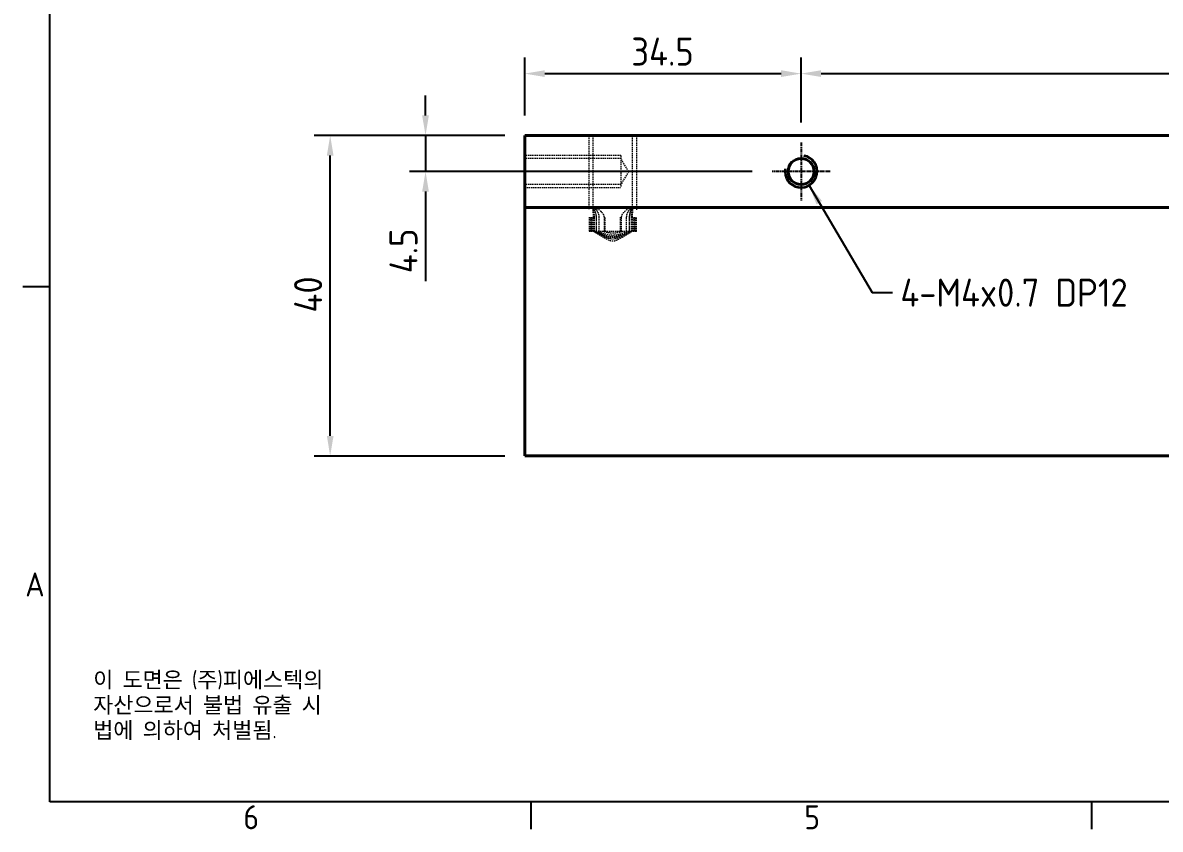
# Model space of a CAD drawing. Header units: millimetres. Extents: x 0 to 420, y 0 to 297.
# Drawn here: x 6.6 to 148.6, y 6.6 to 107.2 of the extents above; entities that cross this region are included whole.
import ezdxf

# ---------------------------------------------------------------- set-up
doc = ezdxf.new("R2010")
doc.units = ezdxf.units.MM
doc.linetypes.add('CHAIN', pattern=[0.7087, 0.4724, -0.0591, 0.1181, -0.0591])
doc.linetypes.add('DASHED', pattern=[0.2067, 0.1654, -0.0413])
doc.layers.get('0').update_dxf_attribs({"color": 3, "lineweight": 25, "true_color": 0x00ff00})
for name, color, linetype, lineweight, true_color in [('가려진 것(ISO)', 2, 'DASHED', 18, 0xffff00), ('가시적인 것(ISO)', 3, 'Continuous', 40, 0x00ff00), ('가시적인 좁은 것(ISO)', 3, 'Continuous', 35, 0x00ff00), ('기호(ISO)', 5, 'Continuous', 25, 0x0000ff), ('중심 표식(ISO)', 1, 'Continuous', 25, 0xff0000), ('치수(ISO)', 2, 'Continuous', 25, 0xffff00)]:
    doc.layers.add(name, color=color, linetype=linetype, lineweight=lineweight, true_color=true_color)
doc.layers.add('경계(ISO)', color=7, linetype='Continuous', lineweight=25)
doc.styles.add('문자 텍스트_PSTEK_POSCO', font='isocp.shx')
doc.styles.add('치수 텍스트_PSTEK_POSCO', font='isocp.shx')
doc.dimstyles.new('치수_PSTEK_POSCO', dxfattribs={"dimtxt": 3.5, "dimasz": 2.5, "dimexe": 2, "dimexo": 2.5, "dimgap": 1, "dimtad": 1, "dimrnd": 1e-08, "dimdsep": 46, "dimtxsty": '치수 텍스트_PSTEK_POSCO', "dimcen": 0.09, "dimdle": 10, "dimclrd": 7, "dimclre": 7, "dimclrt": 2, "dimadec": 1, "dimazin": 2, "dimtfac": 1, "dimtmove": 0, "dimatfit": 3, "dimfxl": 1, "dimtolj": 1, "dimlwd": -1, "dimlwe": -1, "dimarcsym": 0})
doc.dimstyles.new('치수_PSTEK_POSCO$7', dxfattribs={"dimtxt": 3.5, "dimasz": 2.5, "dimexe": 2, "dimexo": 2.5, "dimgap": 1, "dimtad": 1, "dimrnd": 1e-08, "dimdsep": 46, "dimtxsty": '치수 텍스트_PSTEK_POSCO', "dimcen": 0.09, "dimdle": 10, "dimclrd": 7, "dimclre": 7, "dimclrt": 2, "dimadec": 1, "dimazin": 2, "dimtfac": 1, "dimtmove": 0, "dimatfit": 3, "dimfxl": 1, "dimtolj": 1, "dimlwd": -1, "dimlwe": -1, "dimarcsym": 0})

# ---------------------------------------------------------------- blocks, each defined once
blk = doc.blocks.new('경계 Default Border')
at = {"layer": '경계(ISO)'}
for p, q in [((10, 74.25), (6.6, 74.25)), ((70, 10), (70, 6.6)), ((140, 10), (140, 6.6))]:
    blk.add_line(p, q, dxfattribs=at)
at = {"layer": '경계(ISO)', "flags": 128}
blk.add_lwpolyline([(10, 10), (10, 287), (410, 287), (410, 10), (10, 10)], dxfattribs=at)
at = {"layer": '경계(ISO)', "color": 2, "true_color": 0xffff00, "char_height": 3, "attachment_point": 7, "style": '문자 텍스트_PSTEK_POSCO'}
for s, insert in [('A', (6.91, 35.62)), ('6', (34.14, 6.57)), ('5', (104.14, 6.57))]:
    blk.add_mtext(s, dxfattribs=dict(at, insert=insert))
blk = doc.blocks.new('*D34')
at = {"layer": 'Defpoints', "color": 0, "transparency": 16777216}
for p in [(103.75, 100.87), (69.25, 93.15), (103.75, 92.27)]:
    blk.add_point(p, dxfattribs=at)
at = {"layer": '치수(ISO)', "color": 7, "transparency": 16777216}
for p, q in [((69.25, 95.65), (69.25, 102.87)), ((103.75, 94.77), (103.75, 102.87)), ((71.75, 100.87), (101.25, 100.87))]:
    blk.add_line(p, q, dxfattribs=at)
for points in [[(71.75, 101.29), (71.75, 100.45), (69.25, 100.87)], [(101.25, 101.29), (101.25, 100.45), (103.75, 100.87)]]:
    blk.add_solid(points, dxfattribs=at)
at = {"layer": '치수(ISO)', "color": 2, "transparency": 16777216, "insert": (82.56, 103.62), "char_height": 3.5, "attachment_point": 4, "style": '치수 텍스트_PSTEK_POSCO'}
blk.add_mtext('\\A1;34.5', dxfattribs=at)
blk = doc.blocks.new('*D35')
at = {"layer": 'Defpoints', "color": 0, "transparency": 16777216}
for p in [(203.75, 100.87), (103.75, 92.27), (203.75, 92.27)]:
    blk.add_point(p, dxfattribs=at)
at = {"layer": '치수(ISO)', "color": 7, "transparency": 16777216}
for p, q in [((103.75, 94.77), (103.75, 102.87)), ((203.75, 94.77), (203.75, 102.87)), ((106.25, 100.87), (201.25, 100.87))]:
    blk.add_line(p, q, dxfattribs=at)
for points in [[(106.25, 101.29), (106.25, 100.45), (103.75, 100.87)], [(201.25, 101.29), (201.25, 100.45), (203.75, 100.87)]]:
    blk.add_solid(points, dxfattribs=at)
at = {"layer": '치수(ISO)', "color": 2, "transparency": 16777216, "insert": (150.96, 103.62), "char_height": 3.5, "attachment_point": 4, "style": '치수 텍스트_PSTEK_POSCO'}
blk.add_mtext('\\A1;100', dxfattribs=at)
blk = doc.blocks.new('*D40')
at = {"layer": 'Defpoints', "color": 0, "transparency": 16777216}
for p in [(44.97, 93.15), (69.25, 93.15), (69.25, 53.15)]:
    blk.add_point(p, dxfattribs=at)
at = {"layer": '치수(ISO)', "color": 7, "transparency": 16777216}
for p, q in [((66.75, 93.15), (42.97, 93.15)), ((44.97, 55.65), (44.97, 90.65)), ((66.75, 53.15), (42.97, 53.15))]:
    blk.add_line(p, q, dxfattribs=at)
for points in [[(44.56, 90.65), (45.39, 90.65), (44.97, 93.15)], [(44.56, 55.65), (45.39, 55.65), (44.97, 53.15)]]:
    blk.add_solid(points, dxfattribs=at)
at = {"layer": '치수(ISO)', "color": 2, "transparency": 16777216, "insert": (42.22, 71.05), "char_height": 3.5, "attachment_point": 4, "rotation": 90, "style": '치수 텍스트_PSTEK_POSCO'}
blk.add_mtext('\\A1;40', dxfattribs=at)
blk = doc.blocks.new('*D42')
at = {"layer": 'Defpoints', "color": 0, "transparency": 16777216}
for p in [(69.25, 93.15), (56.87, 88.65), (100.13, 88.65)]:
    blk.add_point(p, dxfattribs=at)
at = {"layer": '치수(ISO)', "color": 7, "transparency": 16777216}
for p, q in [((56.87, 95.65), (56.87, 98.15)), ((66.75, 93.15), (54.87, 93.15)), ((56.87, 93.15), (56.87, 88.65)), ((97.63, 88.65), (54.87, 88.65)), ((56.87, 86.15), (56.87, 74.96))]:
    blk.add_line(p, q, dxfattribs=at)
for points in [[(56.45, 95.65), (57.29, 95.65), (56.87, 93.15)], [(56.45, 86.15), (57.29, 86.15), (56.87, 88.65)]]:
    blk.add_solid(points, dxfattribs=at)
at = {"layer": '치수(ISO)', "color": 2, "transparency": 16777216, "insert": (54.12, 75.96), "char_height": 3.5, "attachment_point": 4, "rotation": 90, "style": '치수 텍스트_PSTEK_POSCO'}
blk.add_mtext('\\A1;4.5', dxfattribs=at)

msp = doc.modelspace()

# ---------------------------------------------------------------- linework, layer by layer
at = {"layer": '가려진 것(ISO)'}
for p, q in [((77.247, 93.153), (77.247, 83.89)), ((77.789, 83.89), (77.789, 93.153)), ((82.706, 83.89), (82.706, 93.153)), ((83.247, 83.89), (83.247, 93.153)), ((81.247, 90.653), (69.247, 90.653)), ((81.247, 90.274), (69.247, 90.274)), ((81.247, 90.653), (81.247, 86.653)), ((82.221, 88.653), (81.247, 90.274)), ((82.221, 88.653), (81.247, 87.032)), ((81.247, 87.032), (69.247, 87.032)), ((69.247, 86.653), (81.247, 86.653)), ((77.281, 82.953), (77.281, 81.153)), ((77.385, 82.953), (77.385, 81.153)), ((77.544, 81.153), (77.544, 82.953)), ((77.568, 82.953), (77.568, 81.153)), ((77.811, 81.153), (77.811, 82.953)), ((77.83, 81.153), (77.83, 82.953)), ((77.959, 81.153), (77.959, 82.953)), ((78.161, 82.953), (78.161, 81.153)), ((78.193, 81.153), (78.193, 82.953)), ((78.208, 81.153), (78.208, 82.953)), ((78.521, 82.953), (78.521, 81.153)), ((79.15, 82.953), (79.15, 81.153)), ((79.311, 81.153), (79.311, 82.953)), ((81.184, 82.953), (81.184, 81.153)), ((81.345, 81.153), (81.345, 82.953)), ((81.974, 81.153), (81.974, 82.953)), ((82.287, 82.953), (82.287, 81.153)), ((82.302, 82.953), (82.302, 81.153)), ((82.334, 81.153), (82.334, 82.953)), ((82.535, 82.953), (82.535, 81.153)), ((82.664, 82.953), (82.664, 81.153)), ((82.684, 82.953), (82.684, 81.153)), ((82.926, 81.153), (82.926, 82.953)), ((82.951, 82.953), (82.951, 81.153)), ((83.109, 81.153), (83.109, 82.953)), ((83.213, 81.153), (83.213, 82.953)), ((78.208, 81.153), (77.281, 81.153)), ((82.287, 81.153), (78.208, 81.153)), ((83.213, 81.153), (82.287, 81.153))]:
    msp.add_line(p, q, dxfattribs=at)
for points, knots in [([(77.959, 82.953), (77.959, 83.106), (77.947, 83.268), (77.903, 83.565), (77.874, 83.699), (77.826, 83.911), (77.803, 84.002), (77.784, 84.124), (77.789, 84.153), (77.807, 84.153)], [0, 0, 0, 0, 0.04590039, 0.04590039, 0.09180079, 0.09180079, 0.13707823, 0.13707823, 0.18235568, 0.18235568, 0.18235568, 0.18235568]), ([(77.83, 82.953), (77.83, 83.105), (77.824, 83.267), (77.806, 83.564), (77.795, 83.7), (77.786, 83.913), (77.789, 84.005), (77.825, 84.125), (77.86, 84.153), (77.906, 84.153)], [0, 0, 0, 0, 0.04561071, 0.04561071, 0.09122142, 0.09122142, 0.13681885, 0.13681885, 0.18241627, 0.18241627, 0.18241627, 0.18241627]), ([(77.791, 84.153), (77.797, 84.153), (77.82, 84.122), (77.889, 83.998), (77.936, 83.905), (78.024, 83.695), (78.071, 83.563), (78.14, 83.269), (78.161, 83.107), (78.161, 82.953)], [-0.18537967, -0.18537967, -0.18537967, -0.18537967, -0.13892222, -0.13892222, -0.09246477, -0.09246477, -0.04623239, -0.04623239, 0, 0, 0, 0]), ([(78.193, 82.953), (78.193, 83.108), (78.171, 83.269), (78.098, 83.562), (78.048, 83.694), (77.955, 83.904), (77.906, 83.997), (77.829, 84.121), (77.803, 84.153), (77.793, 84.153)], [0, 0, 0, 0, 0.04628823, 0.04628823, 0.09257646, 0.09257646, 0.13929191, 0.13929191, 0.18600735, 0.18600735, 0.18600735, 0.18600735]), ([(77.851, 84.153), (77.888, 84.153), (77.945, 84.119), (78.083, 83.989), (78.163, 83.894), (78.305, 83.685), (78.378, 83.557), (78.487, 83.27), (78.521, 83.11), (78.521, 82.953)], [-0.19399584, -0.19399584, -0.19399584, -0.19399584, -0.14403224, -0.14403224, -0.09406863, -0.09406863, -0.04703431, -0.04703431, 0, 0, 0, 0]), ([(78.001, 84.153), (78.08, 84.153), (78.185, 84.113), (78.421, 83.971), (78.553, 83.87), (78.78, 83.662), (78.895, 83.542), (79.033, 83.339), (79.074, 83.268), (79.132, 83.117), (79.15, 83.038), (79.15, 82.953)], [-0.21704558, -0.21704558, -0.21704558, -0.21704558, -0.15902475, -0.15902475, -0.10100391, -0.10100391, -0.05050196, -0.05050196, -0.02525098, -0.02525098, 0, 0, 0, 0]), ([(81.345, 82.953), (81.345, 83.038), (81.362, 83.117), (81.421, 83.268), (81.461, 83.339), (81.6, 83.542), (81.715, 83.662), (81.942, 83.87), (82.073, 83.971), (82.31, 84.113), (82.415, 84.153), (82.493, 84.153)], [0, 0, 0, 0, 0.02525098, 0.02525098, 0.05050196, 0.05050196, 0.10100391, 0.10100391, 0.15902475, 0.15902475, 0.21704558, 0.21704558, 0.21704558, 0.21704558]), ([(81.974, 82.953), (81.974, 83.11), (82.008, 83.27), (82.117, 83.557), (82.19, 83.685), (82.332, 83.894), (82.412, 83.989), (82.549, 84.119), (82.606, 84.153), (82.643, 84.153)], [0, 0, 0, 0, 0.04703431, 0.04703431, 0.09406863, 0.09406863, 0.14403224, 0.14403224, 0.19399584, 0.19399584, 0.19399584, 0.19399584]), ([(82.701, 84.153), (82.692, 84.153), (82.666, 84.121), (82.589, 83.997), (82.539, 83.904), (82.446, 83.694), (82.396, 83.562), (82.324, 83.269), (82.302, 83.108), (82.302, 82.953)], [-0.18600735, -0.18600735, -0.18600735, -0.18600735, -0.13929191, -0.13929191, -0.09257646, -0.09257646, -0.04628823, -0.04628823, 0, 0, 0, 0]), ([(82.334, 82.953), (82.334, 83.107), (82.354, 83.269), (82.424, 83.563), (82.471, 83.695), (82.559, 83.905), (82.605, 83.998), (82.675, 84.122), (82.697, 84.153), (82.704, 84.153)], [0, 0, 0, 0, 0.04623239, 0.04623239, 0.09246477, 0.09246477, 0.13892222, 0.13892222, 0.18537967, 0.18537967, 0.18537967, 0.18537967]), ([(82.687, 84.153), (82.706, 84.153), (82.71, 84.124), (82.691, 84.002), (82.669, 83.911), (82.62, 83.699), (82.591, 83.565), (82.548, 83.268), (82.535, 83.106), (82.535, 82.953)], [-0.18235568, -0.18235568, -0.18235568, -0.18235568, -0.13707823, -0.13707823, -0.09180079, -0.09180079, -0.04590039, -0.04590039, 0, 0, 0, 0]), ([(82.589, 84.153), (82.635, 84.153), (82.669, 84.125), (82.706, 84.005), (82.708, 83.913), (82.7, 83.7), (82.689, 83.564), (82.671, 83.267), (82.664, 83.105), (82.664, 82.953)], [-0.18241627, -0.18241627, -0.18241627, -0.18241627, -0.13681885, -0.13681885, -0.09122142, -0.09122142, -0.04561071, -0.04561071, 0, 0, 0, 0])]:
    msp.add_open_spline(points, degree=3, knots=knots, dxfattribs=at)
for points, weights in [([(82.664, 81.153), (80.247, 79.726), (77.83, 81.153)], [1, 5.46333333333, 1]), ([(82.535, 81.153), (80.247, 79.874), (77.959, 81.153)], [1, 2.73166666667, 1]), ([(78.161, 81.153), (80.247, 80.089), (82.334, 81.153)], [1, 1.89115384615, 1]), ([(82.302, 81.153), (80.247, 80.122), (78.193, 81.153)], [1, 1.82111111111, 1]), ([(78.521, 81.153), (80.247, 80.425), (81.974, 81.153)], [1, 1.40485714286, 1]), ([(79.15, 81.153), (80.247, 80.859), (81.345, 81.153)], [1, 1.1175, 1])]:
    msp.add_rational_spline(points, weights, degree=2, dxfattribs=at)
at = {"layer": '가시적인 것(ISO)'}
for p, q in [((69.247, 93.153), (238.247, 93.153)), ((69.247, 93.153), (69.247, 84.153)), ((69.247, 84.153), (69.247, 83.572)), ((238.247, 84.153), (69.247, 84.153)), ((69.247, 54.353), (69.247, 83.572)), ((69.247, 54.353), (69.247, 53.153)), ((238.247, 53.153), (69.247, 53.153))]:
    msp.add_line(p, q, dxfattribs=at)
msp.add_circle((103.747, 88.653), 1.621, dxfattribs=at)
at = {"layer": '가시적인 좁은 것(ISO)'}
msp.add_arc((103.747, 88.653), 2, 170, 80, dxfattribs=at)
at = {"layer": '중심 표식(ISO)', "linetype": 'CHAIN'}
for p, q in [((103.747, 92.274), (103.747, 85.032)), ((107.368, 88.653), (100.126, 88.653))]:
    msp.add_line(p, q, dxfattribs=at)

# ---------------------------------------------------------------- block references
msp.add_blockref('경계 Default Border', (0, 0))

# ---------------------------------------------------------------- texts
at = {"layer": '기호(ISO)', "color": 2, "true_color": 0xffff00, "insert": (116.136, 73.536), "char_height": 3.5, "width": 34.57474, "attachment_point": 4, "line_spacing_factor": 0.6125, "style": '치수 텍스트_PSTEK_POSCO'}
msp.add_mtext('{4-M4x0.7 DP12}', dxfattribs=at)
at = {"layer": '기호(ISO)', "color": 7, "insert": (15.395, 26.228), "char_height": 2, "width": 51.24014, "attachment_point": 1, "line_spacing_factor": 0.944221, "style": '문자 텍스트_PSTEK_POSCO'}
msp.add_mtext('{이 도면은 (주)피에스텍의\\P자산으로서 불법 유출 시 \\P법에 의하여 처벌됨.}', dxfattribs=at)

# ---------------------------------------------------------------- dimensions: what is measured, and where the dimension line sits
at = {"layer": '치수(ISO)', "color": 7}
for base, p1, p2, angle, override, picture, middle in [((103.747, 100.871), (69.247, 93.153), (103.747, 92.274), 180, {"dimdec": 2, "dimtp": 0, "dimtm": 0, "dimtdec": 2, "dimtofl": 0, "dimatfit": 1}, '*D34', (86.487, 100.871)), ((203.747, 100.871), (103.747, 92.274), (203.747, 92.274), 180, {"dimdec": 2, "dimtp": 0, "dimtm": 0, "dimtdec": 2, "dimtofl": 0, "dimatfit": 1}, '*D35', (153.757, 100.871)), ((56.87, 88.653), (69.247, 93.153), (100.126, 88.653), 270, {"dimdec": 2, "dimtp": 0, "dimtm": 0, "dimtdec": 2, "dimtofl": 1, "dimatfit": 1}, '*D42', (56.87, 78.66)), ((44.974, 93.153), (69.247, 53.153), (69.247, 93.153), 90, {"dimdec": 2, "dimtp": 0, "dimtm": 0, "dimtdec": 2, "dimtofl": 0, "dimatfit": 1}, '*D40', (44.974, 73.153))]:
    dim = msp.add_linear_dim(base=base, p1=p1, p2=p2, angle=angle, dimstyle='치수_PSTEK_POSCO', override=override, dxfattribs=at)
    dim.commit()
    dim.dimension.update_dxf_attribs({"geometry": picture, "text_midpoint": middle, "dimtype": 160})

# ---------------------------------------------------------------- leaders
at = {"layer": '기호(ISO)', "color": 7, "annotation_type": 0, "has_hookline": 1, "hookline_direction": 0, "text_width": 29.96}
msp.add_leader([(104.747, 86.921), (112.636, 73.536), (115.136, 73.536)], dimstyle='치수_PSTEK_POSCO$7', override={"dimtad": 0}, dxfattribs=at)

doc.saveas('drawing.dxf')
